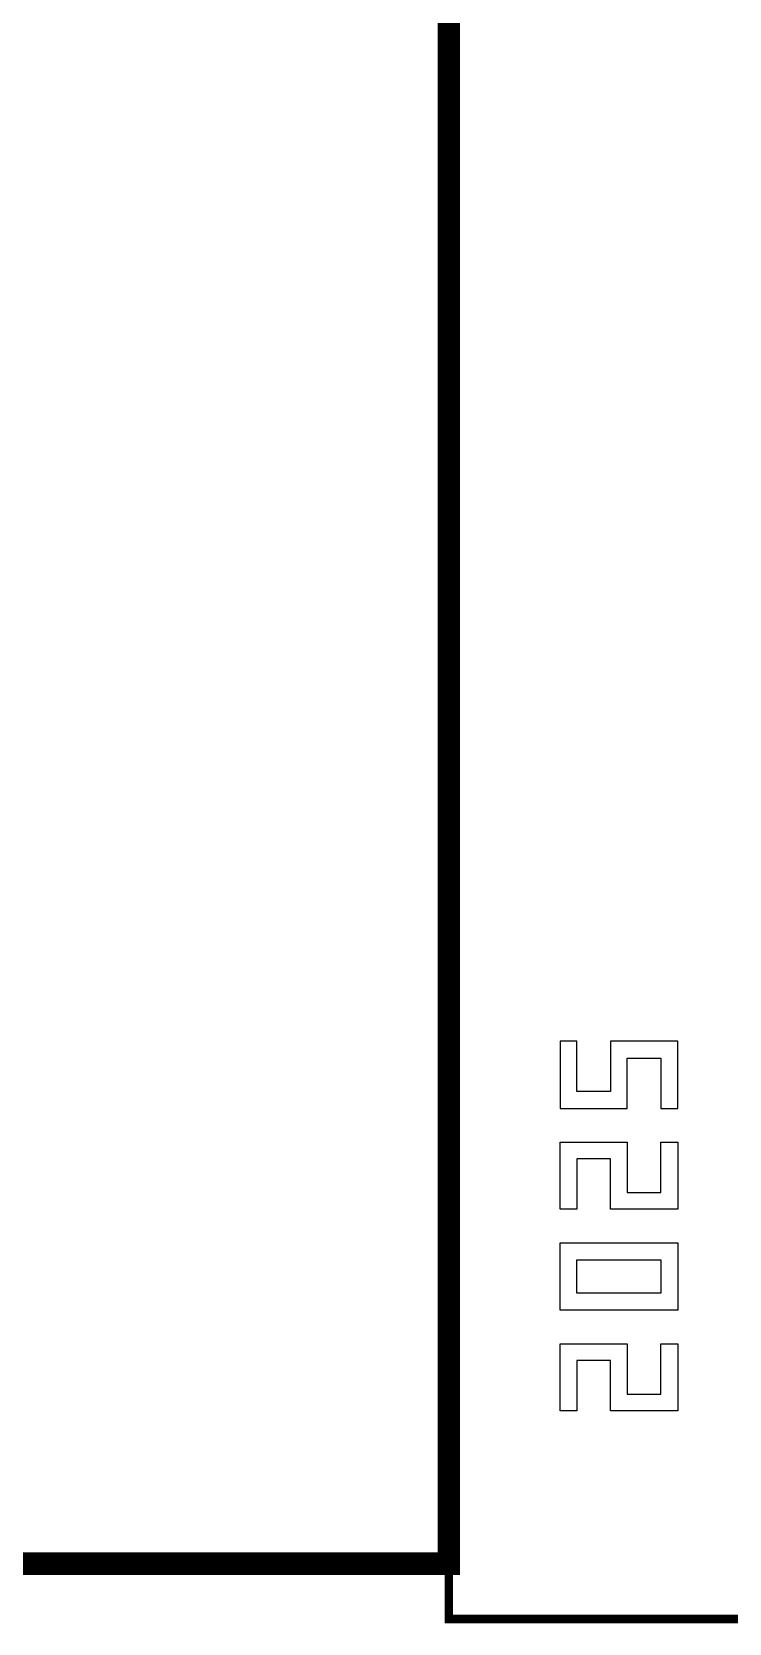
# Model space of a CAD drawing. Extents: x -160106 to 966792, y -663931 to 1550022.
# Drawn here: x -58253.3 to -58128.7, y -113214 to -112930 of the extents above; entities that cross this region are included whole.
import ezdxf
from ezdxf.enums import TextEntityAlignment as Align

# ---------------------------------------------------------------- set-up
doc = ezdxf.new("R2010")
doc.units = 0
doc.layers.add('0-cxFrame', color=155, linetype='Continuous')
doc.layers.add('0-cxText', color=131, linetype='Continuous', lineweight=25)
doc.styles.add('cx_tuming', font='simhei.ttf')
doc.styles.add('cx_tuqian1', font='')
doc.styles.add('黑体', font='simhei.ttf', dxfattribs={"height": 12})
doc.styles.get('cx_tuqian1').set_extended_font_data('SimSun')

# ---------------------------------------------------------------- blocks, each defined once
blk = doc.blocks.new('TK22.A2 L(Dragon)')
at = {"layer": '0-cxFrame', "color": 7, "const_width": 0.5}
blk.add_lwpolyline([(0, 0), (-594, 0), (-594, 420), (0, 420)], close=True, dxfattribs=at)
at = {"layer": 'Defpoints', "color": 2}
for points in [[(-586.372, 34.374), (-587.372, 34.374), (-587.372, 30.374), (-583.372, 30.374), (-583.372, 33.374), (-581.372, 33.374), (-581.372, 30.374), (-580.372, 30.374), (-580.372, 34.374), (-584.372, 34.374), (-584.372, 31.374), (-586.372, 31.374), (-586.372, 34.374)], [(-586.372, 24.374), (-587.372, 24.374), (-587.372, 28.374), (-583.372, 28.374), (-583.372, 25.374), (-581.372, 25.374), (-581.372, 28.374), (-580.372, 28.374), (-580.372, 24.374), (-584.372, 24.374), (-584.372, 27.374), (-586.372, 27.374), (-586.372, 24.374)], [(-586.372, 12.374), (-587.372, 12.374), (-587.372, 16.374), (-583.372, 16.374), (-583.372, 13.374), (-581.372, 13.374), (-581.372, 16.374), (-580.372, 16.374), (-580.372, 12.374), (-584.372, 12.374), (-584.372, 15.374), (-586.372, 15.374), (-586.372, 12.374)]]:
    blk.add_lwpolyline(points, dxfattribs=at)
for points in [[(-587.372, 18.374), (-587.372, 22.374), (-580.372, 22.374), (-580.372, 18.374)], [(-586.372, 19.374), (-586.372, 21.374), (-581.372, 21.374), (-581.372, 19.374)]]:
    blk.add_lwpolyline(points, close=True, dxfattribs=at)
at = {"style": '黑体', "flags": 4}
blk.add_attdef('图幅', text='', height=3.3, dxfattribs=at).set_placement((-40, 3), align=Align.RIGHT)
at = {"layer": '0-cxText', "flags": 4}
for tag, height, style, p in [('建设单位', 3.5, 'cx_tuming', (-45, 240)), ('项目名称', 3.5, 'cx_tuming', (-45, 210)), ('子项名称', 3.5, 'cx_tuming', (-45, 180)), ('工程编号', 3.3, 'cx_tuqian1', (-35, 165)), ('图名1', 3.5, 'cx_tuming', (-45, 87)), ('图名2', 3.5, 'cx_tuming', (-45, 79)), ('图名3', 3.5, 'cx_tuming', (-45, 71)), ('出图日期', 3.3, 'cx_tuqian1', (-39, 60)), ('专业', 3.3, 'cx_tuqian1', (-55, 52)), ('图号', 3.3, 'cx_tuqian1', (-55, 44)), ('版次', 3.3, 'cx_tuqian1', (-20, 44))]:
    blk.add_attdef(tag, text='', height=height, dxfattribs=dict(at, style=style)).set_placement(p, align=Align.MIDDLE)
at = {"layer": 'Defpoints', "color": 6, "flags": 4}
for tag, height, style, p in [('tufu', 3.3, '黑体', (-12, 12)), ('dwfname', 4, 'cx_tuqian1', (-80, 3))]:
    blk.add_attdef(tag, text='', height=height, dxfattribs=dict(at, style=style)).set_placement(p, align=Align.RIGHT)

msp = doc.modelspace()

# ---------------------------------------------------------------- block references
at = {"layer": '0-cxFrame', "xscale": 8, "yscale": 8, "zscale": 8, "rotation": 270}
msp.add_blockref('TK22.A2 L(Dragon)', (-61538.82, -113203.37), dxfattribs=at)
at = {"layer": '0-cxFrame', "xscale": 3, "yscale": 3, "zscale": 3}
msp.add_blockref('TK22.A2 L(Dragon)', (-56396.82, -113213.24), dxfattribs=at)

doc.saveas('drawing.dxf')
